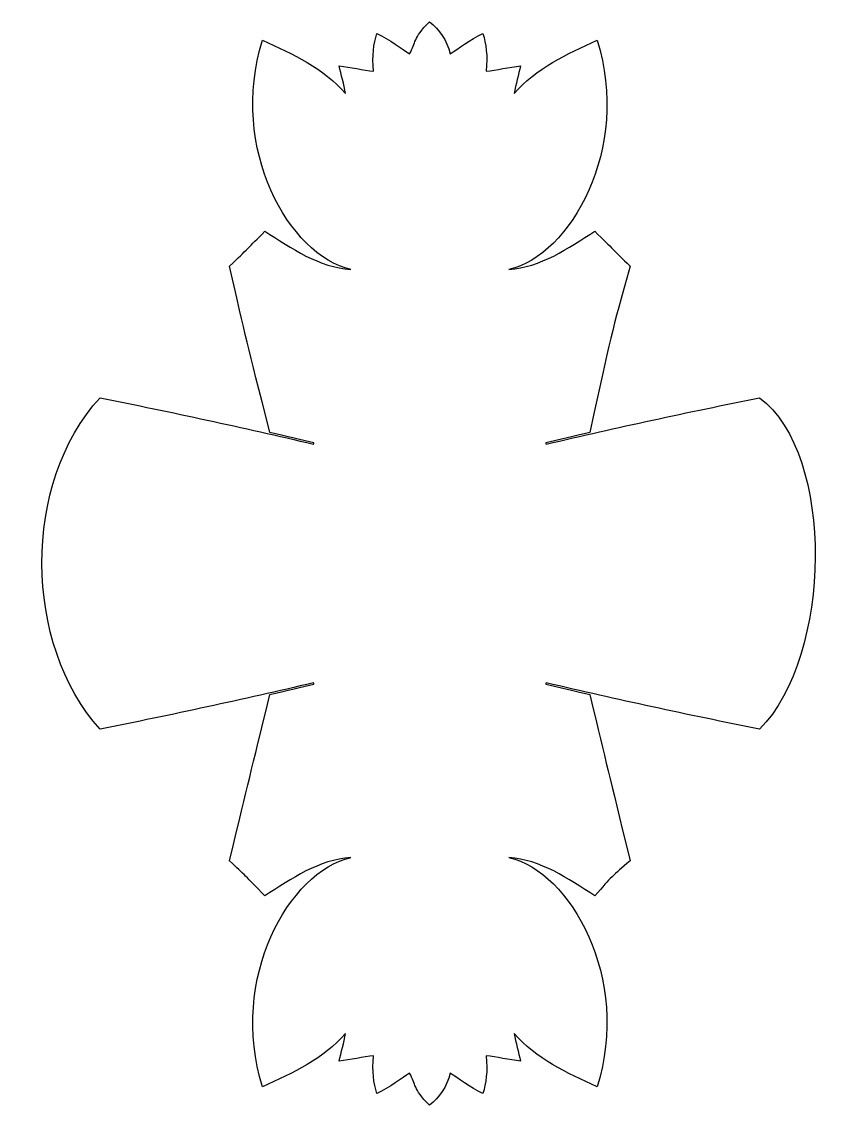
# Model space of a CAD drawing. Header units: centimetres. Extents: x -7.5 to 6, y -7.1 to 10.9.
import ezdxf

# ---------------------------------------------------------------- set-up
doc = ezdxf.new("R2010")
doc.units = ezdxf.units.CM
doc.header["$MEASUREMENT"] = 0
doc.layers.add('Layer 1', color=7, linetype='Continuous')

msp = doc.modelspace()

# ---------------------------------------------------------------- linework, layer by layer
at = {"layer": 'Layer 1', "color": 56}
msp.add_open_spline([(-0.73242, 10.87326), (-1.01774, 10.58509), (-0.94711, 10.5391), (-1.06397, 10.33996), (-1.06397, 10.33996), (-1.18664, 10.41132), (-1.39777, 10.58718), (-1.60719, 10.67813), (-1.60719, 10.67813), (-1.65492, 10.51099), (-1.68767, 10.30356), (-1.65846, 10.05553), (-1.65846, 10.05553), (-1.82376, 10.064), (-2.04632, 10.12389), (-2.23062, 10.13987), (-2.23062, 10.13987), (-2.19731, 9.99589), (-2.14756, 9.83582), (-2.12561, 9.68346), (-2.12561, 9.68346), (-2.48138, 10.09624), (-2.99977, 10.33979), (-3.49814, 10.56651), (-3.49814, 10.56651), (-4.06319, 8.77013), (-3.05106, 6.99765), (-2.03632, 6.76974), (-2.03632, 6.76974), (-2.55739, 6.80364), (-3.02312, 7.11617), (-3.45846, 7.40474), (-3.45846, 7.40474), (-3.73612, 7.12339), (-3.74687, 7.11271), (-4.04385, 6.82183), (-4.04385, 6.82183), (-3.77055, 5.60872), (-3.77006, 5.601), (-3.3766, 4.06686), (-3.3766, 4.06686), (-3.09381, 4.00185), (-3.09385, 4.00084), (-2.64652, 3.89901), (-2.64652, 3.89901), (-2.64917, 3.88535), (-2.64866, 3.88522), (-2.65231, 3.87503), (-2.65231, 3.87503), (-3.82796, 4.15042), (-5.00505, 4.40555), (-6.19029, 4.64398), (-6.19029, 4.64398), (-7.49014, 3.2332), (-7.46303, 0.56448), (-6.19029, -0.84695), (-6.19029, -0.84695), (-5.00506, -0.60852), (-3.82797, -0.3534), (-2.65231, -0.078), (-2.65231, -0.078), (-2.64867, -0.08819), (-2.64917, -0.08832), (-2.64652, -0.10198), (-2.64652, -0.10198), (-3.09385, -0.2038), (-3.09381, -0.20481), (-3.3766, -0.26983), (-3.3766, -0.26983), (-3.71089, -1.63632), (-3.71138, -1.63419), (-4.04385, -3.0248), (-4.04385, -3.0248), (-3.78799, -3.27121), (-3.78738, -3.27118), (-3.45846, -3.60771), (-3.45846, -3.60771), (-3.02313, -3.31914), (-2.55739, -3.00661), (-2.03632, -2.97271), (-2.03632, -2.97271), (-3.05106, -3.20062), (-4.06319, -4.9731), (-3.49814, -6.76948), (-3.49814, -6.76948), (-2.99977, -6.54277), (-2.48138, -6.29921), (-2.12561, -5.88643), (-2.12561, -5.88643), (-2.14755, -6.03879), (-2.19731, -6.19886), (-2.23062, -6.34284), (-2.23062, -6.34284), (-2.04632, -6.32686), (-1.82376, -6.26697), (-1.65846, -6.2585), (-1.65846, -6.2585), (-1.68768, -6.50652), (-1.65492, -6.71396), (-1.60719, -6.8811), (-1.60719, -6.8811), (-1.39776, -6.79014), (-1.18664, -6.61429), (-1.06397, -6.54293), (-1.06397, -6.54293), (-0.94711, -6.74207), (-1.01773, -6.78806), (-0.73242, -7.07623), (-0.73242, -7.07623), (-0.5679, -6.94296), (-0.44475, -6.7757), (-0.38846, -6.54293), (-0.38846, -6.54293), (-0.26579, -6.61429), (-0.05549, -6.79015), (0.15394, -6.8811), (0.15394, -6.8811), (0.20167, -6.71396), (0.23525, -6.50653), (0.20603, -6.2585), (0.20603, -6.2585), (0.37134, -6.26697), (0.59389, -6.32686), (0.77819, -6.34284), (0.77819, -6.34284), (0.74488, -6.19886), (0.6943, -6.03879), (0.67236, -5.88643), (0.67236, -5.88643), (1.02813, -6.29921), (1.54735, -6.54276), (2.04571, -6.76948), (2.04571, -6.76948), (2.61076, -4.9731), (1.59863, -3.20062), (0.58389, -2.97271), (0.58389, -2.97271), (1.10496, -3.00661), (1.56987, -3.31914), (2.0052, -3.60771), (2.0052, -3.60771), (2.28482, -3.28104), (2.29528, -3.28107), (2.59059, -3.0248), (2.59059, -3.0248), (2.21868, -1.49612), (2.21901, -1.49826), (1.92417, -0.26983), (1.92417, -0.26983), (1.64137, -0.20482), (1.64059, -0.20381), (1.19326, -0.10198), (1.19326, -0.10198), (1.19591, -0.08832), (1.19622, -0.08819), (1.19987, -0.078), (1.19987, -0.078), (2.37552, -0.35339), (3.55179, -0.60852), (4.73702, -0.84695), (4.73702, -0.84695), (5.93891, 0.37003), (5.99239, 3.70624), (4.73702, 4.64398), (4.73702, 4.64398), (3.55179, 4.40555), (2.37552, 4.15043), (1.19987, 3.87503), (1.19987, 3.87503), (1.19621, 3.88522), (1.1959, 3.88535), (1.19326, 3.89901), (1.19326, 3.89901), (1.64059, 4.00083), (1.64137, 4.00184), (1.92417, 4.06686), (1.92417, 4.06686), (2.27819, 5.68975), (2.27785, 5.69748), (2.59059, 6.82183), (2.59059, 6.82183), (2.31501, 7.09783), (2.3144, 7.0978), (2.0052, 7.40474), (2.0052, 7.40474), (1.56987, 7.11617), (1.10496, 6.80364), (0.58389, 6.76974), (0.58389, 6.76974), (1.59863, 6.99765), (2.61076, 8.77013), (2.04571, 10.56651), (2.04571, 10.56651), (1.54735, 10.3398), (1.02813, 10.09624), (0.67236, 9.68346), (0.67236, 9.68346), (0.6943, 9.83582), (0.74489, 9.99589), (0.77819, 10.13987), (0.77819, 10.13987), (0.59389, 10.12389), (0.37133, 10.064), (0.20603, 10.05553), (0.20603, 10.05553), (0.23525, 10.30355), (0.20166, 10.51099), (0.15394, 10.67813), (0.15394, 10.67813), (-0.05549, 10.58717), (-0.26578, 10.41132), (-0.38846, 10.33996), (-0.38846, 10.33996), (-0.44475, 10.57273), (-0.5679, 10.73999), (-0.73242, 10.87326)], degree=3, knots=[0, 0, 0, 0, 0.01818182, 0.01818182, 0.01818182, 0.01818182, 0.03636364, 0.03636364, 0.03636364, 0.03636364, 0.05454545, 0.05454545, 0.05454545, 0.05454545, 0.07272727, 0.07272727, 0.07272727, 0.07272727, 0.09090909, 0.09090909, 0.09090909, 0.09090909, 0.10909091, 0.10909091, 0.10909091, 0.10909091, 0.12727273, 0.12727273, 0.12727273, 0.12727273, 0.14545455, 0.14545455, 0.14545455, 0.14545455, 0.16363636, 0.16363636, 0.16363636, 0.16363636, 0.18181818, 0.18181818, 0.18181818, 0.18181818, 0.2, 0.2, 0.2, 0.2, 0.21818182, 0.21818182, 0.21818182, 0.21818182, 0.23636364, 0.23636364, 0.23636364, 0.23636364, 0.25454545, 0.25454545, 0.25454545, 0.25454545, 0.27272727, 0.27272727, 0.27272727, 0.27272727, 0.29090909, 0.29090909, 0.29090909, 0.29090909, 0.30909091, 0.30909091, 0.30909091, 0.30909091, 0.32727273, 0.32727273, 0.32727273, 0.32727273, 0.34545455, 0.34545455, 0.34545455, 0.34545455, 0.36363636, 0.36363636, 0.36363636, 0.36363636, 0.38181818, 0.38181818, 0.38181818, 0.38181818, 0.4, 0.4, 0.4, 0.4, 0.41818182, 0.41818182, 0.41818182, 0.41818182, 0.43636364, 0.43636364, 0.43636364, 0.43636364, 0.45454545, 0.45454545, 0.45454545, 0.45454545, 0.47272727, 0.47272727, 0.47272727, 0.47272727, 0.49090909, 0.49090909, 0.49090909, 0.49090909, 0.50909091, 0.50909091, 0.50909091, 0.50909091, 0.52727273, 0.52727273, 0.52727273, 0.52727273, 0.54545455, 0.54545455, 0.54545455, 0.54545455, 0.56363636, 0.56363636, 0.56363636, 0.56363636, 0.58181818, 0.58181818, 0.58181818, 0.58181818, 0.6, 0.6, 0.6, 0.6, 0.61818182, 0.61818182, 0.61818182, 0.61818182, 0.63636364, 0.63636364, 0.63636364, 0.63636364, 0.65454545, 0.65454545, 0.65454545, 0.65454545, 0.67272727, 0.67272727, 0.67272727, 0.67272727, 0.69090909, 0.69090909, 0.69090909, 0.69090909, 0.70909091, 0.70909091, 0.70909091, 0.70909091, 0.72727273, 0.72727273, 0.72727273, 0.72727273, 0.74545455, 0.74545455, 0.74545455, 0.74545455, 0.76363636, 0.76363636, 0.76363636, 0.76363636, 0.78181818, 0.78181818, 0.78181818, 0.78181818, 0.8, 0.8, 0.8, 0.8, 0.81818182, 0.81818182, 0.81818182, 0.81818182, 0.83636364, 0.83636364, 0.83636364, 0.83636364, 0.85454545, 0.85454545, 0.85454545, 0.85454545, 0.87272727, 0.87272727, 0.87272727, 0.87272727, 0.89090909, 0.89090909, 0.89090909, 0.89090909, 0.90909091, 0.90909091, 0.90909091, 0.90909091, 0.92727273, 0.92727273, 0.92727273, 0.92727273, 0.94545455, 0.94545455, 0.94545455, 0.94545455, 0.96363636, 0.96363636, 0.96363636, 0.96363636, 1, 1, 1, 1], dxfattribs=at)

doc.saveas('drawing.dxf')
